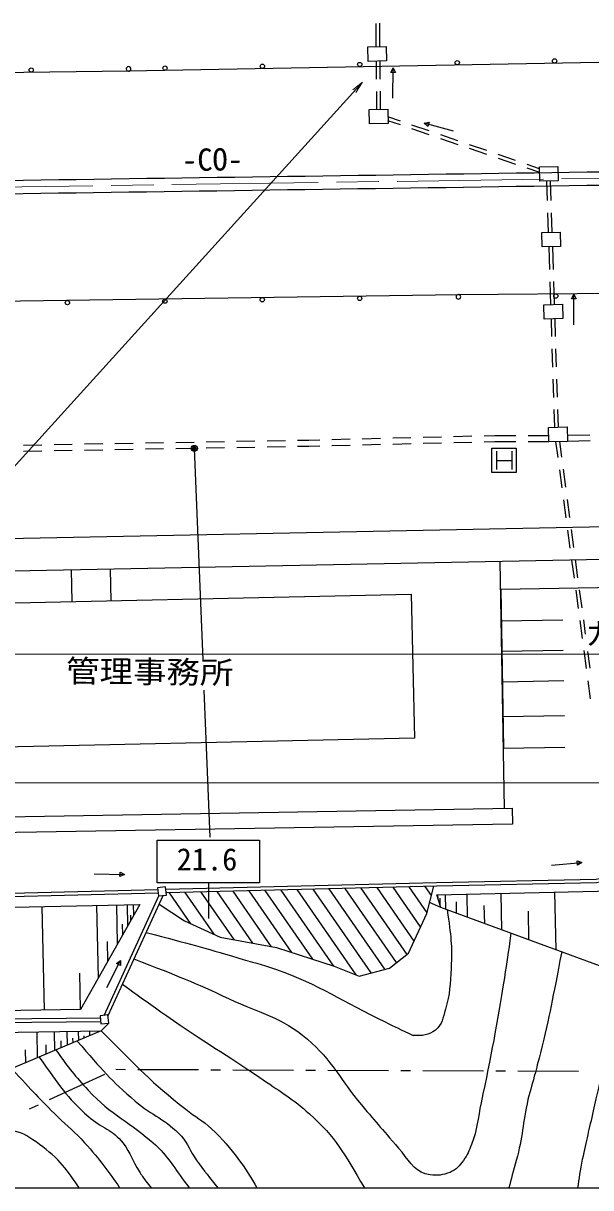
# Model space of a CAD drawing. Units: millimetres, scale not verified. Extents: x 40000 to 680000, y 20000 to 380760.
# Drawn here: x 116654 to 163245, y 205000 to 300714 of the extents above; entities that cross this region are included whole.
import ezdxf
from ezdxf.enums import TextEntityAlignment as Align

# ---------------------------------------------------------------- set-up
doc = ezdxf.new("R2010")
doc.units = ezdxf.units.MM
doc.header["$LTSCALE"] = 1000
doc.header["$PDMODE"] = 32
doc.header["$PDSIZE"] = 500
doc.linetypes.add('CHAIN', pattern=[18.5, 12, -1.5, 3.5, -1.5])
for name, color, linetype, lineweight in [('M-BGD', 7, 'Continuous', 25), ('M-BMK', 2, 'CHAIN', 13), ('M-BMK-ROW', 30, 'Continuous', 25), ('M-STR-HTXT', 7, 'Continuous', 13), ('M-STR-STRC', 7, 'Continuous', 25), ('M-TTL-BAND', 7, 'Continuous', 25)]:
    doc.layers.add(name, color=color, linetype=linetype, lineweight=lineweight)
doc.styles.add('ＭＳ ゴシック', font='')
doc.styles.get('ＭＳ ゴシック').set_extended_font_data('MS Gothic')

# ---------------------------------------------------------------- blocks, each defined once
blk = doc.blocks.new('open_arrow')
at = {"color": 0, "linetype": 'Continuous', "lineweight": -2}
blk.add_lwpolyline([(7.5, 1.25), (0, 0), (7.5, -1.25)], dxfattribs=at)

msp = doc.modelspace()

# ---------------------------------------------------------------- linework, layer by layer
at = {"layer": 'M-BGD'}
for p, q in [((145637, 298781), (145617, 300707)), ((145937, 298788), (145917, 300714)), ((184282, 297869), (125303, 296775)), ((125303, 296775), (65818, 296044)), ((145664, 296119), (145649, 297600)), ((145964, 296126), (145949, 297607)), ((146829, 296679), (147022, 297051)), ((146988, 294551), (147022, 297051)), ((147022, 297051), (147204, 296673)), ((147204, 296673), (146829, 296679)), ((145690, 293638), (145675, 295119)), ((145990, 293645), (145975, 295126)), ((147617, 292675), (146590, 293027)), ((147625, 292356), (146598, 292708)), ((149983, 291866), (148564, 292351)), ((149990, 291546), (148571, 292032)), ((149571, 292498), (149981, 292582)), ((151985, 291851), (149571, 292498)), ((149884, 292220), (149571, 292498)), ((149981, 292582), (149884, 292220)), ((152348, 291056), (150929, 291542)), ((152355, 290736), (150936, 291222)), ((154713, 290246), (153294, 290732)), ((154720, 289926), (153301, 290412)), ((157078, 289436), (155659, 289922)), ((157086, 289116), (155666, 289602)), ((159051, 288760), (158024, 289112)), ((159059, 288440), (158032, 288792)), ((159704, 286136), (159653, 287743)), ((160004, 286142), (159953, 287750)), ((159788, 283528), (159736, 285136)), ((160088, 283535), (160036, 285143)), ((159886, 280471), (159826, 282348)), ((160186, 280478), (160126, 282355)), ((152379, 278420), (193537, 278769)), ((159978, 277594), (159918, 279471)), ((160278, 277601), (160218, 279478)), ((112277, 277837), (152379, 278420)), ((161671, 278055), (161860, 278429)), ((162046, 278054), (161671, 278055)), ((161852, 275929), (161860, 278429)), ((161860, 278429), (162046, 278054)), ((160062, 274959), (160016, 276414)), ((160362, 274966), (160316, 276421)), ((160143, 272461), (160094, 273960)), ((160442, 272468), (160394, 273967)), ((160223, 269962), (160175, 271461)), ((160523, 269969), (160474, 271468)), ((160301, 267508), (160255, 268962)), ((160601, 267515), (160555, 268969)), ((120675, 266090), (119175, 266063)), ((123174, 266134), (121675, 266108)), ((125674, 266178), (124174, 266152)), ((128174, 266222), (126674, 266196)), ((130673, 266266), (129173, 266240)), ((133173, 266311), (131673, 266284)), ((135672, 266355), (134173, 266328)), ((138172, 266399), (136672, 266372)), ((140097, 266433), (139172, 266416)), ((140990, 266455), (140097, 266433)), ((143489, 266517), (141989, 266480)), ((145988, 266578), (144489, 266541)), ((148488, 266640), (146988, 266603)), ((148496, 266140), (146996, 266103)), ((150987, 266702), (149487, 266665)), ((150995, 266202), (149496, 266165)), ((153486, 266764), (151986, 266727)), ((153495, 266264), (151995, 266227)), ((155378, 266811), (154486, 266789)), ((155385, 266311), (154494, 266289)), ((157099, 266813), (155378, 266811)), ((157103, 266313), (155385, 266311)), ((159820, 266816), (158099, 266814)), ((159820, 266316), (158103, 266314)), ((160574, 265009), (160396, 266329)), ((160870, 265052), (160698, 266336)), ((161319, 266851), (163179, 266889)), ((163190, 266389), (161329, 266351)), ((118175, 266046), (116675, 266019)), ((118177, 265546), (116677, 265519)), ((120676, 265590), (119176, 265563)), ((123176, 265634), (121676, 265608)), ((125675, 265678), (124176, 265652)), ((128175, 265722), (126675, 265696)), ((130675, 265766), (129175, 265740)), ((133174, 265811), (131674, 265784)), ((135674, 265855), (134174, 265828)), ((138173, 265899), (136674, 265872)), ((140108, 265933), (139173, 265916)), ((140998, 265955), (140108, 265933)), ((143498, 266017), (141998, 265980)), ((145997, 266079), (144497, 266041)), ((155133, 263781), (155133, 265781)), ((155133, 265781), (157133, 265781)), ((155508, 265531), (155508, 264031)), ((156758, 265531), (156758, 264031)), ((157133, 265781), (157133, 263781)), ((155508, 264781), (156758, 264781)), ((157133, 263781), (155133, 263781)), ((160907, 262531), (160707, 264017)), ((161203, 262574), (161004, 264061)), ((161240, 260053), (161040, 261540)), ((161537, 260097), (161337, 261583)), ((161573, 257575), (161373, 259062)), ((161870, 257619), (161670, 259106)), ((161906, 255098), (161706, 256584)), ((162203, 255141), (162003, 256628)), ((120667, 253182), (120623, 255770)), ((123855, 253252), (123811, 255834)), ((156167, 236177), (155825, 256473)), ((174233, 254492), (155863, 254182)), ((162239, 252620), (162039, 254107)), ((162536, 252664), (162336, 254150)), ((160949, 251654), (155907, 251569)), ((162572, 250142), (162372, 251629)), ((162828, 250493), (162669, 251672)), ((160991, 249157), (155950, 249072)), ((162905, 247665), (162705, 249151)), ((163202, 247708), (163017, 249085)), ((161033, 246652), (155992, 246567)), ((163238, 245187), (163038, 246673)), ((161081, 243800), (156040, 243715)), ((160031, 231503), (162522, 231721)), ((162132, 231875), (162522, 231721)), ((162164, 231502), (162132, 231875)), ((162522, 231721), (162164, 231502)), ((122470, 230798), (124969, 230752)), ((124591, 230571), (124598, 230946)), ((124969, 230752), (124591, 230571)), ((124598, 230946), (124969, 230752)), ((149810, 227606), (148345, 229731)), ((150167, 229026), (149659, 229764)), ((127733, 229214), (65529, 227656)), ((65531, 227956), (127701, 229514)), ((123285, 219168), (127790, 228989)), ((123612, 219159), (128137, 229026)), ((128642, 229237), (130390, 226702)), ((132325, 225834), (129955, 229270)), ((133966, 225392), (131269, 229303)), ((135503, 225101), (132582, 229336)), ((137040, 224810), (133896, 229369)), ((138710, 224326), (135210, 229402)), ((140427, 223774), (136523, 229435)), ((142144, 223221), (137837, 229468)), ((143979, 222500), (139150, 229500)), ((145206, 222657), (140464, 229533)), ((146338, 222953), (141777, 229566)), ((147297, 223500), (143091, 229599)), ((148165, 224180), (144404, 229632)), ((148747, 225273), (145718, 229665)), ((149283, 226433), (147032, 229698)), ((150711, 228779), (150705, 229077)), ((150893, 228201), (150880, 228807)), ((151343, 227880), (151317, 229090)), ((153134, 227222), (153092, 229129)), ((155955, 226185), (155889, 229190)), ((160398, 224552), (160295, 229286)), ((90671, 227529), (126224, 228281)), ((118394, 219596), (118214, 228111)), ((122820, 222256), (122694, 228206)), ((124394, 225042), (124326, 228241)), ((125240, 226539), (125204, 228259)), ((125732, 227410), (125714, 228270)), ((150949, 228024), (150019, 228437)), ((152238, 227551), (152218, 228504)), ((154544, 226703), (154511, 228206)), ((125486, 226975), (125477, 227405)), ((158177, 225369), (158125, 227735)), ((124817, 225791), (124799, 226651)), ((123607, 223649), (123573, 225248)), ((123503, 221458), (124636, 223686)), ((124299, 223437), (124636, 223686)), ((124634, 223267), (124299, 223437)), ((124636, 223686), (124634, 223267)), ((121356, 219665), (121294, 222640)), ((98787, 218746), (122979, 218960)), ((98790, 218446), (123010, 218660)), ((123043, 217894), (123678, 218528)), ((98902, 217490), (123043, 217894)), ((117826, 215687), (117790, 217806)), ((119246, 216288), (119220, 217830)), ((120280, 216725), (120261, 217847)), ((120740, 216920), (120734, 217294)), ((121201, 217114), (121188, 217863)), ((121661, 217309), (121658, 217496)), ((122122, 217504), (122116, 217878)), ((116850, 215274), (116832, 216333)), ((118536, 215987), (118523, 216758)), ((119763, 216506), (119754, 217067))]:
    msp.add_line(p, q, dxfattribs=at)
for points in [[(144948, 298765), (146456, 298800), (146483, 297619), (144975, 297584)], [(145067, 293623), (146576, 293658), (146603, 292477), (145094, 292443)], [(159048, 288910), (160557, 288945), (160584, 287765), (159075, 287730)], [(159221, 283515), (160730, 283550), (160757, 282369), (159248, 282335)], [(159411, 277581), (160920, 277616), (160947, 276435), (159438, 276400)], [(159793, 267497), (161302, 267531), (161329, 266351), (159820, 266316)], [(185061, 257057), (83906, 255037), (83852, 257734), (185007, 259754)], [(108443, 252915), (148512, 253790), (148770, 241957), (108702, 241082)], [(127686, 229659), (127757, 228986), (128403, 229054), (128333, 229727)], [(122960, 219133), (123031, 218460), (123678, 218528), (123607, 219201)]]:
    msp.add_lwpolyline(points, close=True, dxfattribs=at)
for points in [[(265639, 263182), (254138, 258755), (242429, 253218), (232704, 247667), (231235, 246826), (211806, 239615), (187347, 229141), (174895, 223044), (169028, 221382), (150949, 228024), (150618, 229075)], [(155863, 254182), (156084, 241118), (161125, 241203)], [(65559, 234649), (156804, 236188), (156826, 234882), (65553, 233343)], [(150618, 229075), (163806, 229362), (171284, 230862), (180537, 235028)], [(127801, 228294), (129879, 226931), (132830, 225608), (137443, 224733), (142179, 223210), (144228, 222401), (146729, 223056), (148284, 224273), (149792, 227531), (150357, 229781)], [(128353, 229530), (150596, 230087), (163695, 230372), (163943, 230422)], [(163958, 230119), (163728, 230073), (150602, 229787), (128385, 229231)], [(126224, 228281), (121344, 219644), (98490, 219274), (90671, 227529)], [(123043, 217894), (114600, 214322), (110434, 214009), (98902, 217490)]]:
    msp.add_lwpolyline(points, dxfattribs=at)
for centre in [(160282, 297624), (117301, 296876), (128288, 297030), (136286, 297179), (144285, 297327), (152284, 297475), (120279, 277753), (128279, 277870), (136278, 277986), (144277, 278102), (160380, 278288)]:
    msp.add_circle(centre, 175, dxfattribs=at)
for centre, radius, start, end in [((125300, 296962), 188, 91.06319, 271.06319), ((125301, 296962), 188, 270.70391, 90.70391), ((-22206007, 1541987688), 1541861464, 270.82793, 270.83137), ((-23180429, 1607336803), 1607218936, 270.829, 270.8323), ((152380, 278233), 188, 90.48505, 270.48505), ((152381, 278233), 188, 270.83364, 90.83364)]:
    msp.add_arc(centre, radius, start, end, dxfattribs=at)
for points, knots in [([(151472, 227832), (151750, 225654), (151890, 224923), (151775, 223058), (151693, 221722), (151713, 220940), (151313, 219663), (151092, 218961), (151076, 218426), (150507, 217959), (149938, 217492), (149402, 217497), (148678, 217503)], [0, 0, 0, 0, 1, 1, 1, 2, 2, 2, 3, 3, 3, 4, 4, 4, 4]), ([(126742, 225986), (130394, 225004), (131349, 224768), (134275, 223895), (135485, 223534), (136175, 223369), (137367, 222952), (141049, 221664), (142857, 220323), (146368, 218623), (147271, 218186), (147554, 218049), (148678, 217503)], [0, 0, 0, 0, 1, 1, 1, 2, 2, 2, 3, 3, 3, 4, 4, 4, 4]), ([(156697, 225912), (156456, 224141), (156377, 223675), (156154, 222243), (155527, 218216), (155080, 215973), (154249, 211983), (153968, 210637), (153956, 209834), (153452, 208554), (153244, 208023), (153128, 207714), (152795, 207250), (152459, 206781), (152231, 206477), (151695, 206263), (151094, 206024), (150694, 205982), (150051, 206060), (148910, 206198), (148467, 206997), (147762, 207911)], [0, 0, 0, 0, 1, 1, 1, 2, 2, 2, 3, 3, 3, 4, 4, 4, 5, 5, 5, 6, 6, 6, 7, 7, 7, 7]), ([(160865, 224381), (160078, 220382), (159917, 219301), (159114, 216089), (158956, 215458), (158865, 215104), (158700, 214474), (158470, 213600), (158305, 213120), (158097, 212240), (157639, 210306), (157683, 209153), (157128, 207244), (156883, 206403), (156724, 205679), (156537, 205000)], [0, 0, 0, 0, 1, 1, 1, 2, 2, 2, 3, 3, 3, 4, 4, 4, 5, 5, 5, 5]), ([(125743, 223807), (129500, 222339), (130566, 221941), (133560, 220525), (136112, 219318), (137843, 219054), (139985, 217215), (142058, 215436), (142659, 213896), (144420, 211807), (145713, 210275), (146131, 209786), (147762, 207911)], [0, 0, 0, 0, 1, 1, 1, 2, 2, 2, 3, 3, 3, 4, 4, 4, 4]), ([(124795, 221739), (126534, 220456), (127005, 220129), (128438, 219120), (131473, 216983), (133298, 215969), (136358, 213866), (137871, 212827), (138778, 212309), (140144, 211083), (142356, 209099), (142937, 207867), (144661, 205000)], [0, 0, 0, 0, 1, 1, 1, 2, 2, 2, 3, 3, 3, 4, 4, 4, 4]), ([(162196, 205000), (162298, 205710), (162394, 206450), (162581, 207337), (162912, 208900), (163132, 209768), (163485, 211325), (164103, 214051), (164449, 215578), (165067, 218304), (165315, 219402), (165393, 219744), (165703, 221114)], [0, 0, 0, 0, 1, 1, 1, 2, 2, 2, 3, 3, 3, 4, 4, 4, 4]), ([(123043, 217894), (126224, 214745), (127075, 213733), (129987, 211450), (130809, 210805), (131358, 210550), (132121, 209837), (133880, 208194), (134856, 206627), (135841, 205000)], [0, 0, 0, 0, 1, 1, 1, 2, 2, 2, 3, 3, 3, 3]), ([(119335, 216325), (120441, 214729), (120865, 214228), (121986, 213005), (123863, 210957), (125465, 210404), (127499, 208512), (128762, 207336), (129160, 206393), (130247, 205053), (130262, 205035), (130276, 205018), (130290, 205000)], [0, 0, 0, 0, 1, 1, 1, 2, 2, 2, 3, 3, 3, 4, 4, 4, 4]), ([(121070, 217059), (123179, 214652), (123803, 213855), (125848, 212113), (127262, 210909), (128379, 210605), (129631, 209233), (130236, 208571), (130330, 208018), (130850, 207287), (131516, 206352), (131974, 205820), (132622, 205000)], [0, 0, 0, 0, 1, 1, 1, 2, 2, 2, 3, 3, 3, 4, 4, 4, 4]), ([(117955, 215741), (119649, 213378), (120160, 212483), (122027, 210835), (123072, 209911), (124020, 209773), (124855, 208656), (125477, 207825), (125614, 207223), (126170, 206348), (126378, 206021), (126482, 205828), (126726, 205528), (126873, 205349), (127016, 205173), (127157, 205000)], [0, 0, 0, 0, 1, 1, 1, 2, 2, 2, 3, 3, 3, 4, 4, 4, 5, 5, 5, 5]), ([(115694, 214785), (117490, 212858), (117957, 212333), (119478, 210831), (120331, 209989), (120881, 209588), (121689, 208702), (122949, 207320), (123693, 206249), (124566, 205000)], [0, 0, 0, 0, 1, 1, 1, 2, 2, 2, 3, 3, 3, 3]), ([(121237, 205000), (120402, 206290), (119544, 207451), (117979, 208559), (117199, 209111), (116740, 209517), (115795, 209666), (114701, 209839), (113975, 209900), (112969, 209436), (111484, 208751), (111165, 207611), (110235, 206266), (109929, 205822), (109709, 205406), (109530, 205000)], [0, 0, 0, 0, 1, 1, 1, 2, 2, 2, 3, 3, 3, 4, 4, 4, 5, 5, 5, 5])]:
    msp.add_open_spline(points, degree=3, knots=knots, dxfattribs=at)
at = {"layer": 'M-BMK'}
msp.add_line((73369, 286646), (165764, 287987), dxfattribs=at)
at = {"layer": 'M-BMK-ROW'}
for p, q in [((124252, 214733), (125052, 214729)), ((126052, 214725), (131052, 214704)), ((132052, 214700), (132852, 214697)), ((133852, 214692), (138852, 214671)), ((139852, 214667), (140652, 214664)), ((141652, 214660), (146652, 214639)), ((147652, 214634), (148452, 214631)), ((149452, 214627), (154452, 214606)), ((155452, 214602), (156252, 214598)), ((157252, 214594), (162252, 214573)), ((118799, 212241), (123339, 214336)), ((117165, 211487), (117891, 211822))]:
    msp.add_line(p, q, dxfattribs=at)
at = {"layer": 'M-STR-HTXT'}
for p, q in [((65619, 248846), (268958, 248846)), ((65780, 238291), (245505, 238291))]:
    msp.add_line(p, q, dxfattribs=at)
msp.add_lwpolyline([(144495, 295878), (112884, 260971), (80384, 260971)], dxfattribs=at)
at = {"layer": 'M-STR-STRC'}
for p, q in [((130696, 265767), (131384, 248399)), ((131483, 245898), (131962, 233812)), ((127656, 233564), (136056, 233564)), ((127656, 230064), (127656, 233564)), ((136056, 233564), (136056, 230064)), ((136056, 230064), (127656, 230064)), ((131856, 230064), (131856, 227132))]:
    msp.add_line(p, q, dxfattribs=at)
for radius in [150, 120, 90, 60, 30]:
    msp.add_circle((130696, 265767), radius, dxfattribs=at)
msp.add_point((130696, 265767), dxfattribs=at)
at = {"layer": 'M-TTL-BAND'}
msp.add_line((40000, 205000), (579000, 205000), dxfattribs=at)

# ---------------------------------------------------------------- block references
at = {"layer": 'M-STR-HTXT', "xscale": 133, "yscale": 133, "rotation": 227.8}
msp.add_blockref('open_arrow', (144495, 295878), dxfattribs=at)

# ---------------------------------------------------------------- texts
at = {"layer": 'M-BGD', "style": 'ＭＳ ゴシック'}
msp.add_text('-CO-', height=1833, rotation=0.83, dxfattribs=at).set_placement((129715, 288013), align=Align.BOTTOM_LEFT)
at = {"layer": 'M-BGD', "style": 'ＭＳ ゴシック', "width": 1.1}
msp.add_text('管理事務所', height=1833, rotation=359.38, dxfattribs=at).set_placement((127023, 245946), align=Align.BOTTOM_CENTER)
at = {"layer": 'M-STR-HTXT', "style": 'ＭＳ ゴシック'}
msp.add_text('ガードレール\u3000L=204.0', height=1833, rotation=0.447, dxfattribs=at).set_placement((175963, 249186), align=Align.BOTTOM_CENTER)
at = {"layer": 'M-STR-STRC', "style": 'ＭＳ ゴシック'}
msp.add_text('21.6', height=1833, dxfattribs=at).set_placement((129242, 230527), align=Align.BOTTOM_LEFT)

doc.saveas('drawing.dxf')
